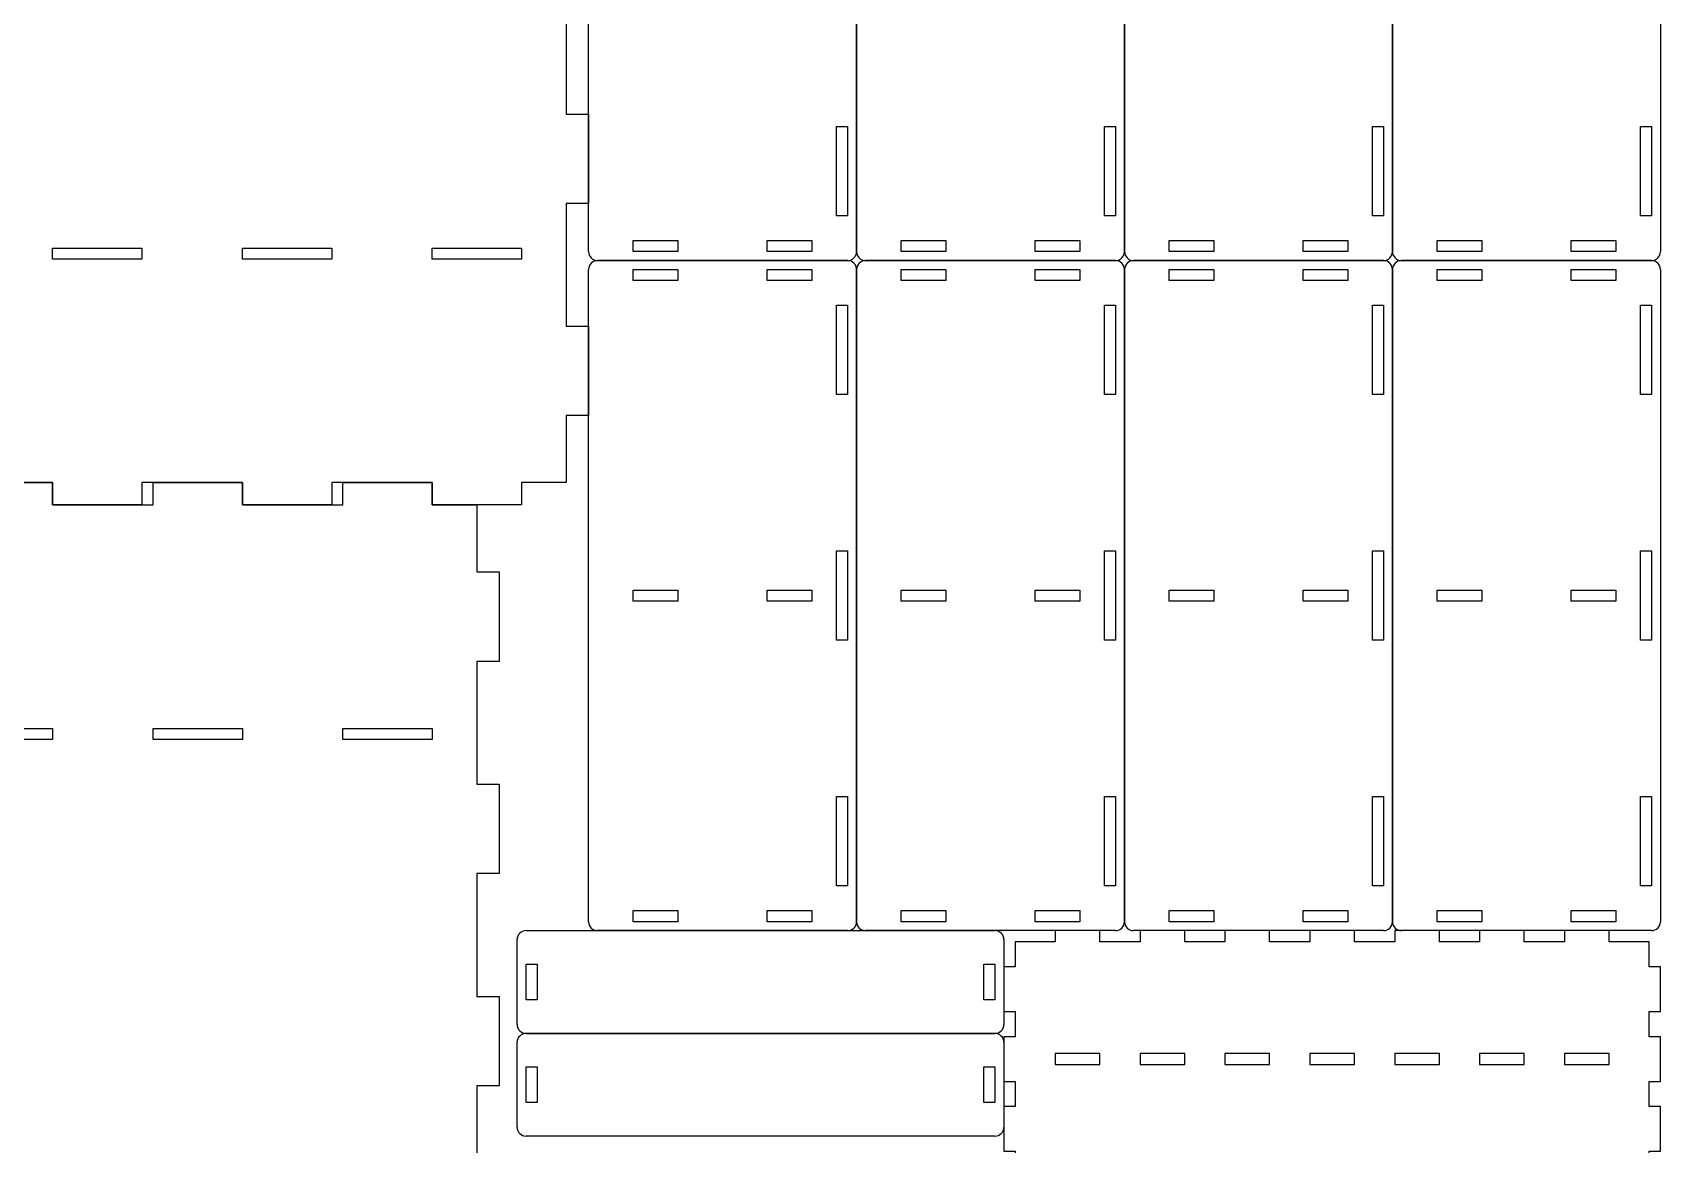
# Model space of a CAD drawing. Header units: millimetres. Extents: x 0 to 1198, y 2 to 800.
# Drawn here: x 833.9 to 1198.4, y 151.9 to 400.8 of the extents above; entities that cross this region are included whole.
import ezdxf

# ---------------------------------------------------------------- set-up
doc = ezdxf.new("R2010")
doc.units = ezdxf.units.MM

# ---------------------------------------------------------------- blocks, each defined once
blk = doc.blocks.new('40- Side')
at = {"color": 179, "linetype": 'Continuous', "lineweight": 25}
for p, q in [((2, 60), (148, 60)), ((0, 2), (0, 58)), ((150, 58), (150, 2)), ((2, 50), (4.5, 50)), ((2, 40), (2, 50)), ((4.5, 50), (4.5, 40)), ((73.75, 50), (76.25, 50)), ((73.75, 40), (73.75, 50)), ((76.25, 50), (76.25, 40)), ((145.5, 50), (148, 50)), ((145.5, 40), (145.5, 50)), ((148, 50), (148, 40)), ((4.5, 40), (2, 40)), ((76.25, 40), (73.75, 40)), ((148, 40), (145.5, 40)), ((2, 10), (2, 20)), ((2, 20), (4.5, 20)), ((4.5, 20), (4.5, 10)), ((73.75, 10), (73.75, 20)), ((73.75, 20), (76.25, 20)), ((76.25, 20), (76.25, 10)), ((145.5, 10), (145.5, 20)), ((145.5, 20), (148, 20)), ((148, 20), (148, 10)), ((4.5, 10), (2, 10)), ((76.25, 10), (73.75, 10)), ((148, 10), (145.5, 10)), ((10, 4.5), (30, 4.5)), ((10, 2), (10, 4.5)), ((30, 4.5), (30, 2)), ((65, 4.5), (85, 4.5)), ((65, 2), (65, 4.5)), ((85, 4.5), (85, 2)), ((120, 4.5), (140, 4.5)), ((120, 2), (120, 4.5)), ((140, 4.5), (140, 2)), ((148, 0), (2, 0)), ((30, 2), (10, 2)), ((85, 2), (65, 2)), ((140, 2), (120, 2))]:
    blk.add_line(p, q, dxfattribs=at)
for centre, start, end in [((2, 58), 90, 180), ((148, 58), 0, 90), ((2, 2), 180, 270), ((148, 2), 270, 0)]:
    blk.add_arc(centre, 2, start, end, dxfattribs=at)
blk = doc.blocks.new('20- Bottom-66')
at = {"color": 179, "linetype": 'Continuous', "lineweight": 25}
for p, q in [((385, 115), (385, 87.5)), ((385, 87.5), (390, 87.5)), ((390, 87.5), (390, 67.5)), ((390, 67.5), (385, 67.5)), ((385, 67.5), (385, 40)), ((270, 57.5), (290, 57.5)), ((270, 55), (270, 57.5)), ((290, 55), (270, 55)), ((290, 57.5), (290, 55)), ((312.5, 57.5), (332.5, 57.5)), ((312.5, 55), (312.5, 57.5)), ((332.5, 55), (312.5, 55)), ((332.5, 57.5), (332.5, 55)), ((355, 55), (355, 57.5)), ((355, 57.5), (375, 57.5)), ((375, 55), (355, 55)), ((375, 57.5), (375, 55)), ((385, 40), (390, 40)), ((390, 40), (390, 20)), ((390, 20), (385, 20)), ((385, 20), (385, 5)), ((270, 5), (247.5, 5)), ((270, 0), (270, 5)), ((312.5, 5), (290, 5)), ((290, 5), (290, 0)), ((312.5, 0), (312.5, 5)), ((355, 5), (332.5, 5)), ((332.5, 5), (332.5, 0)), ((355, 0), (355, 5)), ((375, 5), (375, 0)), ((385, 5), (375, 5)), ((290, 0), (270, 0)), ((332.5, 0), (312.5, 0)), ((375, 0), (355, 0))]:
    blk.add_line(p, q, dxfattribs=at)
blk = doc.blocks.new('2- Top')
at = {"color": 179, "linetype": 'Continuous', "lineweight": 25}
for p, q in [((5, 135), (5, 150)), ((0, 115), (0, 135)), ((0, 135), (5, 135)), ((5, 115), (0, 115)), ((5, 87.5), (5, 115)), ((0, 67.5), (0, 87.5)), ((0, 87.5), (5, 87.5)), ((5, 67.5), (0, 67.5)), ((5, 40), (5, 67.5)), ((15, 57.5), (35, 57.5)), ((15, 55), (15, 57.5)), ((35, 55), (15, 55)), ((35, 57.5), (35, 55)), ((57.5, 57.5), (77.5, 57.5)), ((57.5, 55), (57.5, 57.5)), ((77.5, 55), (57.5, 55)), ((77.5, 57.5), (77.5, 55)), ((100, 57.5), (120, 57.5)), ((100, 55), (100, 57.5)), ((120, 55), (100, 55)), ((0, 20), (0, 40)), ((0, 40), (5, 40)), ((5, 20), (0, 20)), ((5, 5), (5, 20)), ((15, 5), (5, 5)), ((15, 0), (15, 5)), ((57.5, 5), (35, 5)), ((35, 5), (35, 0)), ((57.5, 0), (57.5, 5)), ((100, 5), (77.5, 5)), ((77.5, 5), (77.5, 0)), ((100, 0), (100, 5)), ((35, 0), (15, 0)), ((77.5, 0), (57.5, 0)), ((120, 0), (100, 0))]:
    blk.add_line(p, q, dxfattribs=at)
blk = doc.blocks.new('2- Side2')
at = {"color": 179, "linetype": 'Continuous', "lineweight": 25}
for p, q in [((2.5, 55), (2.5, 49.375)), ((11.5, 55), (2.5, 55)), ((11.5, 57.5), (11.5, 55)), ((21.5, 57.5), (11.5, 57.5)), ((21.5, 55), (21.5, 57.5)), ((30.5, 55), (21.5, 55)), ((30.5, 57.5), (30.5, 55)), ((40.5, 57.5), (30.5, 57.5)), ((40.5, 55), (40.5, 57.5)), ((49.5, 55), (40.5, 55)), ((49.5, 57.5), (49.5, 55)), ((59.5, 57.5), (49.5, 57.5)), ((59.5, 55), (59.5, 57.5)), ((68.5, 55), (59.5, 55)), ((68.5, 57.5), (68.5, 55)), ((78.5, 57.5), (68.5, 57.5)), ((78.5, 55), (78.5, 57.5)), ((87.5, 55), (78.5, 55)), ((87.5, 57.5), (87.5, 55)), ((97.5, 57.5), (87.5, 57.5)), ((97.5, 55), (97.5, 57.5)), ((106.5, 55), (97.5, 55)), ((106.5, 57.5), (106.5, 55)), ((116.5, 57.5), (106.5, 57.5)), ((116.5, 55), (116.5, 57.5)), ((125.5, 55), (116.5, 55)), ((125.5, 57.5), (125.5, 55)), ((135.5, 57.5), (125.5, 57.5)), ((135.5, 55), (135.5, 57.5)), ((144.5, 55), (135.5, 55)), ((144.5, 49.375), (144.5, 55)), ((0, 49.375), (0, 39.375)), ((2.5, 49.375), (0, 49.375)), ((147, 49.375), (144.5, 49.375)), ((147, 39.375), (147, 49.375)), ((0, 39.375), (2.5, 39.375)), ((2.5, 39.375), (2.5, 33.75)), ((144.5, 39.375), (147, 39.375)), ((144.5, 33.75), (144.5, 39.375)), ((0, 33.75), (0, 23.75)), ((2.5, 33.75), (0, 33.75)), ((147, 33.75), (144.5, 33.75)), ((147, 23.75), (147, 33.75)), ((11.5, 30), (11.5, 27.5)), ((21.5, 30), (11.5, 30)), ((21.5, 27.5), (21.5, 30)), ((40.5, 30), (30.5, 30)), ((30.5, 30), (30.5, 27.5)), ((40.5, 27.5), (40.5, 30)), ((59.5, 30), (49.5, 30)), ((49.5, 30), (49.5, 27.5)), ((59.5, 27.5), (59.5, 30)), ((78.5, 30), (68.5, 30)), ((68.5, 30), (68.5, 27.5)), ((78.5, 27.5), (78.5, 30)), ((97.5, 30), (87.5, 30)), ((87.5, 30), (87.5, 27.5)), ((97.5, 27.5), (97.5, 30)), ((116.5, 30), (106.5, 30)), ((106.5, 30), (106.5, 27.5)), ((116.5, 27.5), (116.5, 30)), ((135.5, 30), (125.5, 30)), ((125.5, 30), (125.5, 27.5)), ((135.5, 27.5), (135.5, 30)), ((11.5, 27.5), (21.5, 27.5)), ((30.5, 27.5), (40.5, 27.5)), ((49.5, 27.5), (59.5, 27.5)), ((68.5, 27.5), (78.5, 27.5)), ((87.5, 27.5), (97.5, 27.5)), ((106.5, 27.5), (116.5, 27.5)), ((125.5, 27.5), (135.5, 27.5)), ((0, 23.75), (2.5, 23.75)), ((2.5, 23.75), (2.5, 18.125)), ((144.5, 23.75), (147, 23.75)), ((144.5, 18.125), (144.5, 23.75)), ((0, 18.125), (0, 8.125)), ((2.5, 18.125), (0, 18.125)), ((147, 18.125), (144.5, 18.125)), ((147, 8.125), (147, 18.125)), ((0, 8.125), (2.5, 8.125)), ((2.5, 8.125), (2.5, 2.5)), ((144.5, 8.125), (147, 8.125)), ((144.5, 2.5), (144.5, 8.125)), ((2.5, 2.5), (11.5, 2.5)), ((11.5, 2.5), (11.5, 0)), ((11.5, 0), (21.5, 0)), ((21.5, 2.5), (30.5, 2.5)), ((21.5, 0), (21.5, 2.5)), ((30.5, 2.5), (30.5, 0)), ((30.5, 0), (40.5, 0)), ((40.5, 2.5), (49.5, 2.5)), ((40.5, 0), (40.5, 2.5)), ((49.5, 2.5), (49.5, 0)), ((49.5, 0), (59.5, 0)), ((59.5, 2.5), (68.5, 2.5)), ((59.5, 0), (59.5, 2.5)), ((68.5, 2.5), (68.5, 0)), ((68.5, 0), (78.5, 0)), ((78.5, 2.5), (87.5, 2.5)), ((78.5, 0), (78.5, 2.5)), ((87.5, 2.5), (87.5, 0)), ((87.5, 0), (97.5, 0)), ((97.5, 2.5), (106.5, 2.5)), ((97.5, 0), (97.5, 2.5)), ((106.5, 2.5), (106.5, 0)), ((106.5, 0), (116.5, 0)), ((116.5, 2.5), (125.5, 2.5)), ((116.5, 0), (116.5, 2.5)), ((125.5, 2.5), (125.5, 0)), ((125.5, 0), (135.5, 0)), ((135.5, 2.5), (144.5, 2.5)), ((135.5, 0), (135.5, 2.5))]:
    blk.add_line(p, q, dxfattribs=at)
blk = doc.blocks.new('3- Hold Sides')
at = {"color": 179, "linetype": 'Continuous', "lineweight": 25}
for p, q in [((2, 23), (107, 23)), ((0, 2), (0, 21)), ((109, 21), (109, 2)), ((2, 15.5), (4.5, 15.5)), ((2, 7.5), (2, 15.5)), ((4.5, 15.5), (4.5, 7.5)), ((104.5, 15.5), (107, 15.5)), ((104.5, 7.5), (104.5, 15.5)), ((107, 15.5), (107, 7.5)), ((4.5, 7.5), (2, 7.5)), ((107, 7.5), (104.5, 7.5)), ((107, 0), (2, 0))]:
    blk.add_line(p, q, dxfattribs=at)
for centre, start, end in [((2, 21), 90, 180), ((107, 21), 0, 90), ((2, 2), 180, 270), ((107, 2), 270, 0)]:
    blk.add_arc(centre, 2, start, end, dxfattribs=at)

msp = doc.modelspace()

# ---------------------------------------------------------------- block references
at = {"color": 7, "linetype": 'Continuous'}
for name, p, rotation in [('40- Side', (1018.394, 349.718), 90), ('40- Side', (1078.394, 349.718), 90), ('40- Side', (1138.394, 349.718), 90), ('40- Side', (1198.394, 349.718), 90), ('40- Side', (1018.394, 199.718), 90), ('40- Side', (1078.394, 199.718), 90), ('40- Side', (1138.394, 199.718), 90), ('40- Side', (1198.394, 199.718), 90), ('2- Top', (938.394, 300.001), 180)]:
    msp.add_blockref(name, p, dxfattribs=dict(at, rotation=rotation))
for name, p in [('20- Bottom-66', (568.394, 295.001)), ('3- Hold Sides', (942.394, 176.718)), ('2- Side2', (1051.394, 142.218)), ('3- Hold Sides', (942.394, 153.718))]:
    msp.add_blockref(name, p, dxfattribs=at)

doc.saveas('drawing.dxf')
